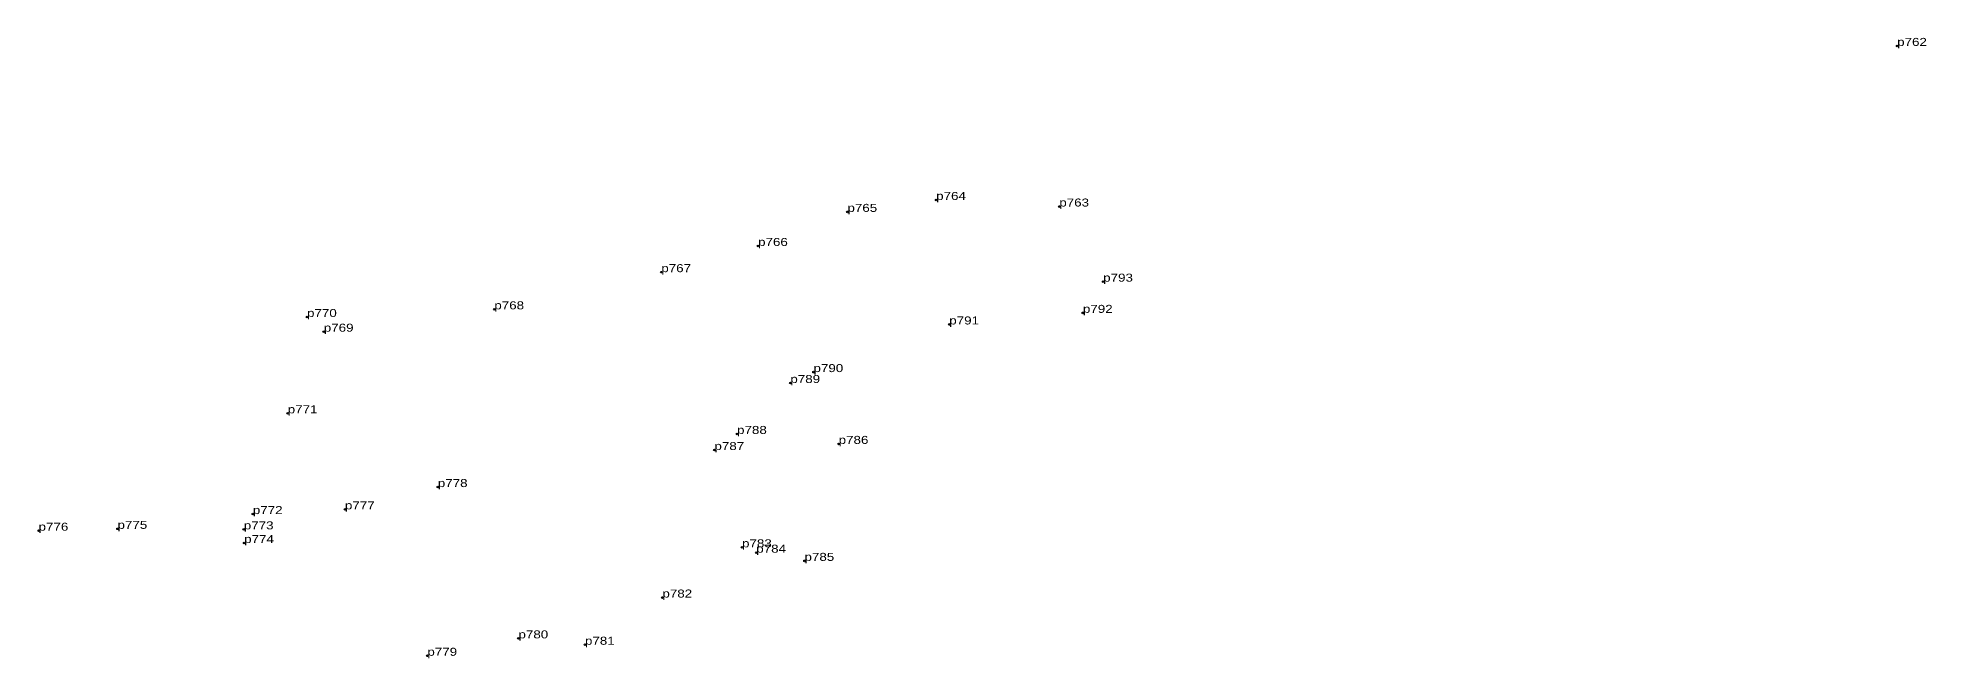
# Model space of a CAD drawing. Header units: metres. Extents: x 537581 to 549531, y 1833517 to 1838960.
# Drawn here: x 546915.8 to 547340.6, y 1838358 to 1838497.4 of the extents above; entities that cross this region are included whole.
import ezdxf

# ---------------------------------------------------------------- set-up
doc = ezdxf.new("R2010")
doc.units = ezdxf.units.M
doc.header["$LTSCALE"] = 0.72
doc.header["$PDMODE"] = 32
doc.header["$PDSIZE"] = 0.36
doc.layers.add('12', color=7, linetype='Continuous')
doc.layers.add('7', color=7, linetype='Continuous')

msp = doc.modelspace()

# ---------------------------------------------------------------- linework, layer by layer
at = {"layer": '7'}
for p in [(547334.08, 1838495.6), (547117.93, 1838460.98), (547097.97, 1838458.3), (547145.62, 1838459.5), (547077.87, 1838450.64), (547056.1, 1838444.75), (547155.49, 1838442.62), (546976.41, 1838434.67), (547018.54, 1838436.4), (547150.93, 1838435.6), (546980.18, 1838431.37), (547120.87, 1838433), (547090.33, 1838422.29), (547085.13, 1838419.84), (546972.07, 1838413.03), (547068.05, 1838404.77), (547073.14, 1838408.39), (547095.99, 1838406.15), (547005.83, 1838396.45), (546964.22, 1838390.38), (546984.94, 1838391.44), (546916.03, 1838386.64), (546933.79, 1838387.06), (546962.19, 1838386.94), (546962.27, 1838383.87), (547074.26, 1838382.91), (547077.46, 1838381.7), (547088.31, 1838379.86), (547056.35, 1838371.62), (547023.97, 1838362.44), (547003.48, 1838358.53), (547038.93, 1838361.01)]:
    msp.add_point(p, dxfattribs=at)

# ---------------------------------------------------------------- texts
at = {"layer": '12', "width": 1.25}
for s, p in [('p762', (547334.08, 1838495.6)), ('p765', (547097.97, 1838458.3)), ('p764', (547117.93, 1838460.98)), ('p763', (547145.62, 1838459.5)), ('p766', (547077.87, 1838450.64)), ('p767', (547056.1, 1838444.75)), ('p793', (547155.49, 1838442.62)), ('p770', (546976.41, 1838434.67)), ('p768', (547018.54, 1838436.4)), ('p791', (547120.87, 1838433)), ('p792', (547150.93, 1838435.6)), ('p769', (546980.18, 1838431.37)), ('p790', (547090.33, 1838422.29)), ('p789', (547085.13, 1838419.84)), ('p771', (546972.07, 1838413.03)), ('p788', (547073.14, 1838408.39)), ('p787', (547068.05, 1838404.77)), ('p786', (547095.99, 1838406.15)), ('p778', (547005.83, 1838396.45)), ('p772', (546964.22, 1838390.38)), ('p777', (546984.94, 1838391.44)), ('p776', (546916.03, 1838386.64)), ('p775', (546933.79, 1838387.06)), ('p773', (546962.19, 1838386.94)), ('p774', (546962.27, 1838383.87)), ('p783', (547074.26, 1838382.91)), ('p784', (547077.46, 1838381.7)), ('p785', (547088.31, 1838379.86)), ('p782', (547056.35, 1838371.62)), ('p780', (547023.97, 1838362.44)), ('p781', (547038.93, 1838361.01)), ('p779', (547003.48, 1838358.53))]:
    msp.add_text(s, height=1.8, dxfattribs=at).set_placement(p)

doc.saveas('drawing.dxf')
